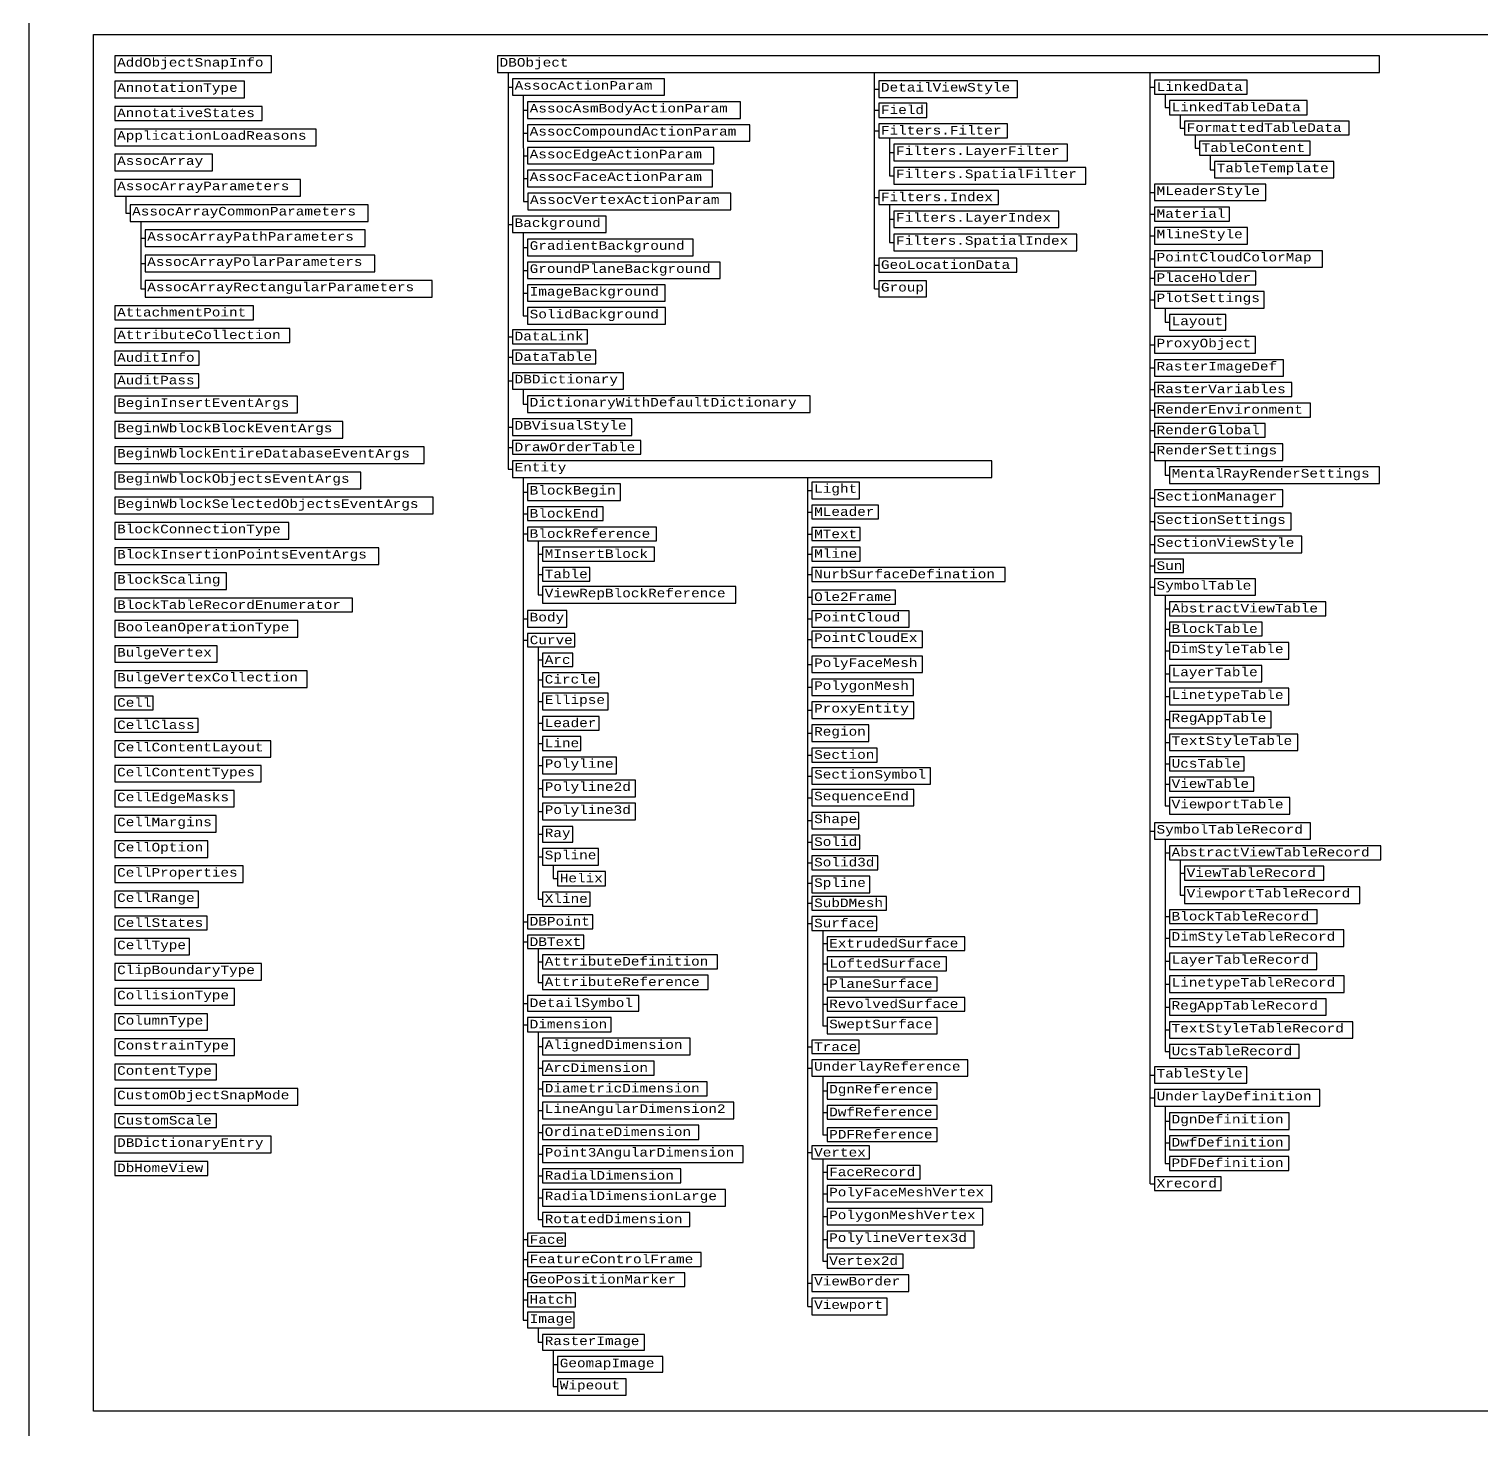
# Model space of a CAD drawing. Header units: inches. Extents: x 349 to 917, y -344 to 10.
# Drawn here: x 636.2 to 703.9, y -150.6 to -85.4 of the extents above; entities that cross this region are included whole.
import ezdxf

# ---------------------------------------------------------------- set-up
doc = ezdxf.new("R2010")
doc.units = ezdxf.units.IN
doc.header["$MEASUREMENT"] = 0
for name, color, linetype in [('Managed classes', 3, 'Continuous'), ('ObjectARX 2009 Managed classes', 7, 'Continuous'), ('ObjectARX 2010 Managed classes', 7, 'Continuous')]:
    doc.layers.add(name, color=color, linetype=linetype)
doc.styles.add('PureManaged', font='cour.ttf', dxfattribs={"height": 0.4})
doc.styles.get("Standard").update_dxf_attribs({"font": 'cour.ttf'})

msp = doc.modelspace()

# ---------------------------------------------------------------- linework, layer by layer
for p, q in [((658.534, -87.398), (658.534, -105.862)), ((675.587, -97.465), (675.587, -87.398)), ((688.417, -139.142), (688.417, -87.398)), ((658.534, -88.079), (658.734, -88.079)), ((659.234, -88.459), (659.249, -93.406)), ((675.587, -88.171), (675.787, -88.171)), ((688.417, -88.079), (688.617, -88.079)), ((689.117, -88.406), (689.117, -89.034)), ((659.234, -89.147), (659.434, -89.147)), ((675.587, -89.158), (675.787, -89.158)), ((689.117, -89.034), (689.317, -89.034)), ((689.817, -89.361), (689.817, -89.981)), ((659.234, -90.215), (659.434, -90.215)), ((675.587, -90.113), (675.787, -90.113)), ((676.287, -90.44), (676.287, -92.203)), ((689.817, -89.981), (690.017, -89.981)), ((690.517, -90.301), (690.517, -90.921)), ((659.234, -91.276), (659.434, -91.276)), ((676.287, -91.128), (676.487, -91.128)), ((690.517, -90.921), (690.717, -90.921)), ((691.217, -91.242), (691.217, -91.922)), ((691.217, -91.922), (691.417, -91.922)), ((659.234, -92.337), (659.434, -92.337)), ((676.287, -92.203), (676.487, -92.203)), ((640.728, -93.155), (640.728, -93.942)), ((675.587, -93.218), (675.787, -93.218)), ((688.417, -92.983), (688.617, -92.983)), ((640.728, -93.942), (640.928, -93.942)), ((659.249, -93.406), (659.449, -93.406)), ((676.287, -93.546), (676.287, -95.309)), ((688.417, -93.991), (688.617, -93.991)), ((641.428, -94.33), (641.428, -97.468)), ((658.534, -94.474), (658.734, -94.474)), ((676.287, -94.233), (676.487, -94.233)), ((641.428, -95.118), (641.628, -95.118)), ((659.234, -94.854), (659.234, -98.732)), ((676.287, -95.309), (676.487, -95.309)), ((688.417, -95.006), (688.617, -95.006)), ((659.234, -95.542), (659.434, -95.542)), ((641.428, -96.293), (641.628, -96.293)), ((659.234, -96.61), (659.434, -96.61)), ((675.587, -96.367), (675.787, -96.367)), ((688.417, -96.081), (688.617, -96.081)), ((688.417, -96.969), (688.617, -96.969)), ((641.428, -97.468), (641.628, -97.468)), ((659.234, -97.671), (659.434, -97.671)), ((675.587, -97.465), (675.787, -97.465)), ((688.417, -97.977), (688.617, -97.977)), ((659.234, -98.732), (659.434, -98.732)), ((689.117, -98.364), (689.117, -99.03)), ((689.117, -99.03), (689.317, -99.03)), ((658.534, -99.699), (658.734, -99.699)), ((688.417, -100.084), (688.617, -100.084)), ((658.534, -100.647), (658.734, -100.647)), ((688.417, -101.152), (688.617, -101.152)), ((658.534, -101.762), (658.734, -101.762)), ((659.234, -102.15), (659.234, -102.838)), ((688.417, -102.16), (688.617, -102.16)), ((659.234, -102.838), (659.434, -102.838)), ((688.417, -103.115), (688.617, -103.115)), ((658.534, -103.913), (658.734, -103.913)), ((688.417, -104.062), (688.617, -104.062)), ((658.534, -104.854), (658.734, -104.854)), ((688.417, -105.07), (688.617, -105.07)), ((689.117, -105.458), (689.117, -106.145)), ((658.534, -105.862), (658.734, -105.862)), ((689.117, -106.145), (689.317, -106.145)), ((659.234, -106.25), (659.234, -145.491)), ((672.476, -144.862), (672.476, -106.25)), ((672.476, -106.855), (672.676, -106.855)), ((659.234, -106.937), (659.434, -106.937)), ((688.417, -107.221), (688.617, -107.221)), ((659.234, -107.945), (659.434, -107.945)), ((672.476, -107.863), (672.676, -107.863)), ((659.234, -108.886), (659.434, -108.886)), ((672.476, -108.889), (672.676, -108.889)), ((688.417, -108.306), (688.617, -108.306)), ((659.934, -109.206), (659.934, -111.72)), ((688.417, -109.372), (688.617, -109.372)), ((659.934, -109.826), (660.134, -109.826)), ((672.476, -109.822), (672.676, -109.822)), ((659.934, -110.766), (660.134, -110.766)), ((672.476, -110.775), (672.676, -110.775)), ((688.417, -110.37), (688.617, -110.37)), ((688.417, -111.36), (688.617, -111.36)), ((659.934, -111.72), (660.134, -111.72)), ((672.476, -111.836), (672.676, -111.836)), ((689.117, -111.741), (689.117, -121.552)), ((659.234, -112.837), (659.434, -112.837)), ((672.476, -112.841), (672.676, -112.841)), ((689.117, -112.368), (689.317, -112.368)), ((689.117, -113.316), (689.317, -113.316)), ((659.234, -113.828), (659.434, -113.828)), ((659.934, -114.138), (659.934, -125.89)), ((672.476, -113.792), (672.676, -113.792)), ((659.934, -114.744), (660.134, -114.744)), ((672.476, -114.964), (672.676, -114.964)), ((689.117, -114.324), (689.317, -114.324)), ((689.117, -115.392), (689.317, -115.392)), ((659.934, -115.677), (660.134, -115.677)), ((672.476, -116.025), (672.676, -116.025)), ((659.934, -116.692), (660.134, -116.692)), ((689.117, -116.46), (689.317, -116.46)), ((672.476, -117.093), (672.676, -117.093)), ((689.117, -117.528), (689.317, -117.528)), ((659.934, -117.7), (660.134, -117.7)), ((672.476, -118.168), (672.676, -118.168)), ((659.934, -118.647), (660.134, -118.647)), ((689.117, -118.589), (689.317, -118.589)), ((659.934, -119.662), (660.134, -119.662)), ((672.476, -119.183), (672.676, -119.183)), ((689.117, -119.59), (689.317, -119.59)), ((672.476, -120.157), (672.676, -120.157)), ((659.934, -120.738), (660.134, -120.738)), ((689.117, -120.537), (689.317, -120.537)), ((672.476, -121.171), (672.676, -121.171)), ((689.117, -121.552), (689.317, -121.552)), ((659.934, -121.813), (660.134, -121.813)), ((672.476, -122.232), (672.676, -122.232)), ((659.934, -122.867), (660.134, -122.867)), ((688.417, -122.721), (688.617, -122.721)), ((672.476, -123.24), (672.676, -123.24)), ((689.117, -123.101), (689.117, -132.98)), ((689.117, -123.728), (689.317, -123.728)), ((659.934, -123.92), (660.134, -123.92)), ((660.634, -124.308), (660.634, -124.935)), ((672.476, -124.195), (672.676, -124.195)), ((689.817, -124.056), (689.817, -125.698)), ((660.634, -124.935), (660.834, -124.935)), ((689.817, -124.683), (690.017, -124.683)), ((672.476, -125.149), (672.676, -125.149)), ((689.817, -125.698), (690.017, -125.698)), ((659.934, -125.89), (660.134, -125.89)), ((672.476, -126.082), (672.676, -126.082)), ((659.234, -126.945), (659.434, -126.945)), ((672.476, -127.023), (672.676, -127.023)), ((689.117, -126.706), (689.317, -126.706)), ((673.176, -127.343), (673.176, -131.785)), ((689.117, -127.714), (689.317, -127.714)), ((659.234, -127.878), (659.434, -127.878)), ((659.934, -128.184), (659.934, -129.766)), ((673.176, -127.963), (673.376, -127.963)), ((659.934, -128.811), (660.134, -128.811)), ((673.176, -128.903), (673.376, -128.903)), ((689.117, -128.782), (689.317, -128.782)), ((659.934, -129.766), (660.134, -129.766)), ((673.176, -129.844), (673.376, -129.844)), ((689.117, -129.85), (689.317, -129.85)), ((659.234, -130.744), (659.434, -130.744)), ((673.176, -130.784), (673.376, -130.784)), ((689.117, -130.919), (689.317, -130.919)), ((659.234, -131.736), (659.434, -131.736)), ((673.176, -131.785), (673.376, -131.785)), ((659.934, -132.063), (659.934, -140.811)), ((689.117, -131.98), (689.317, -131.98)), ((659.934, -132.751), (660.134, -132.751)), ((672.476, -132.771), (672.676, -132.771)), ((689.117, -132.98), (689.317, -132.98)), ((659.934, -133.766), (660.134, -133.766)), ((672.476, -133.757), (672.676, -133.757)), ((673.176, -134.138), (673.176, -136.859)), ((688.417, -134.081), (688.617, -134.081)), ((659.934, -134.721), (660.134, -134.721)), ((673.176, -134.818), (673.376, -134.818)), ((688.417, -135.149), (688.617, -135.149)), ((659.934, -135.736), (660.134, -135.736)), ((673.176, -135.819), (673.376, -135.819)), ((689.117, -135.537), (689.117, -138.194)), ((689.117, -136.225), (689.317, -136.225)), ((659.934, -136.751), (660.134, -136.751)), ((673.176, -136.859), (673.376, -136.859)), ((689.117, -137.24), (689.317, -137.24)), ((659.934, -137.766), (660.134, -137.766)), ((672.476, -137.685), (672.676, -137.685)), ((673.176, -137.991), (673.176, -142.754)), ((673.176, -138.611), (673.376, -138.611)), ((689.117, -138.194), (689.317, -138.194)), ((659.934, -138.781), (660.134, -138.781)), ((688.417, -139.142), (688.617, -139.142)), ((659.934, -139.796), (660.134, -139.796)), ((673.176, -139.611), (673.376, -139.611)), ((673.176, -140.673), (673.376, -140.673)), ((659.934, -140.811), (660.134, -140.811)), ((659.234, -141.744), (659.434, -141.744)), ((673.176, -141.741), (673.376, -141.741)), ((659.234, -142.67), (659.434, -142.67)), ((673.176, -142.754), (673.376, -142.754)), ((659.234, -143.61), (659.434, -143.61)), ((672.476, -143.767), (672.676, -143.767)), ((659.234, -144.55), (659.434, -144.55)), ((672.476, -144.862), (672.676, -144.862)), ((659.234, -145.491), (659.434, -145.491)), ((659.934, -145.857), (659.934, -146.523)), ((659.934, -146.523), (660.134, -146.523)), ((660.634, -146.889), (660.634, -148.587)), ((660.634, -147.555), (660.834, -147.555)), ((660.634, -148.587), (660.834, -148.587))]:
    msp.add_line(p, q)
for points in [[(636.228, 1.1), (917.477, 1.1), (917.477, -185.231), (636.229, -185.231)], [(639.228, -85.623), (828.151, -85.623), (828.151, -149.738), (639.229, -149.738)], [(640.228, -86.623), (640.228, -87.398), (647.516, -87.398), (647.516, -86.623)], [(658.034, -86.623), (658.034, -87.398), (699.102, -87.398), (699.102, -86.623)], [(640.228, -87.798), (640.228, -88.574), (646.251, -88.574), (646.251, -87.798)], [(658.734, -87.698), (658.734, -88.459), (665.812, -88.459), (665.812, -87.698)], [(675.787, -87.783), (675.787, -88.558), (682.235, -88.558), (682.235, -87.783)], [(688.617, -87.752), (688.617, -88.406), (692.934, -88.406), (692.934, -87.752)], [(640.228, -88.974), (640.228, -89.628), (647.075, -89.628), (647.075, -88.974)], [(659.434, -88.759), (659.434, -89.535), (669.352, -89.535), (669.352, -88.759)], [(675.787, -88.831), (675.787, -89.486), (678.022, -89.486), (678.022, -88.831)], [(689.317, -88.706), (689.317, -89.361), (695.735, -89.361), (695.735, -88.706)], [(659.434, -89.835), (659.434, -90.596), (669.789, -90.596), (669.789, -89.835)], [(675.787, -89.786), (675.787, -90.44), (681.776, -90.44), (681.776, -89.786)], [(690.017, -89.661), (690.017, -90.301), (697.685, -90.301), (697.685, -89.661)], [(640.228, -90.028), (640.228, -90.804), (649.596, -90.804), (649.596, -90.028)], [(690.717, -90.601), (690.717, -91.242), (695.86, -91.242), (695.86, -90.601)], [(640.228, -91.204), (640.228, -91.979), (644.774, -91.979), (644.774, -91.204)], [(659.434, -90.896), (659.434, -91.657), (668.111, -91.657), (668.111, -90.896)], [(676.487, -90.74), (676.487, -91.516), (684.577, -91.516), (684.577, -90.74)], [(659.434, -91.95), (659.434, -92.725), (668.042, -92.725), (668.042, -91.95)], [(676.487, -91.816), (676.487, -92.591), (685.417, -92.591), (685.417, -91.816)], [(691.417, -91.542), (691.417, -92.303), (696.976, -92.303), (696.976, -91.542)], [(640.228, -92.379), (640.228, -93.155), (648.871, -93.155), (648.871, -92.379)], [(688.617, -92.603), (688.617, -93.364), (693.797, -93.364), (693.797, -92.603)], [(659.449, -93.018), (659.449, -93.793), (668.893, -93.793), (668.893, -93.018)], [(675.787, -92.891), (675.787, -93.546), (681.361, -93.546), (681.361, -92.891)], [(640.928, -93.555), (640.928, -94.33), (652.019, -94.33), (652.019, -93.555)], [(676.487, -93.846), (676.487, -94.621), (684.162, -94.621), (684.162, -93.846)], [(688.617, -93.664), (688.617, -94.318), (692.107, -94.318), (692.107, -93.664)], [(658.734, -94.093), (658.734, -94.854), (663.094, -94.854), (663.094, -94.093)], [(688.617, -94.618), (688.617, -95.394), (692.957, -95.394), (692.957, -94.618)], [(641.628, -94.73), (641.628, -95.505), (651.874, -95.505), (651.874, -94.73)], [(659.434, -95.154), (659.434, -95.93), (667.142, -95.93), (667.142, -95.154)], [(676.487, -94.921), (676.487, -95.696), (685.002, -95.696), (685.002, -94.921)], [(641.628, -95.905), (641.628, -96.681), (652.324, -96.681), (652.324, -95.905)], [(675.787, -96.04), (675.787, -96.694), (682.205, -96.694), (682.205, -96.04)], [(688.617, -95.694), (688.617, -96.469), (696.448, -96.469), (696.448, -95.694)], [(659.434, -96.23), (659.434, -96.991), (668.402, -96.991), (668.402, -96.23)], [(688.617, -96.648), (688.617, -97.289), (693.338, -97.289), (693.338, -96.648)], [(641.628, -97.081), (641.628, -97.856), (654.994, -97.856), (654.994, -97.081)], [(659.434, -97.291), (659.434, -98.052), (665.847, -98.052), (665.847, -97.291)], [(675.787, -97.094), (675.787, -97.836), (678.004, -97.836), (678.004, -97.094)], [(688.617, -97.589), (688.617, -98.364), (693.727, -98.364), (693.727, -97.589)], [(640.228, -98.257), (640.228, -98.911), (646.675, -98.911), (646.675, -98.257)], [(659.434, -98.345), (659.434, -99.12), (665.862, -99.12), (665.862, -98.345)], [(689.317, -98.664), (689.317, -99.396), (691.944, -99.396), (691.944, -98.664)], [(640.228, -99.311), (640.228, -99.966), (648.366, -99.966), (648.366, -99.311)], [(658.734, -99.372), (658.734, -100.027), (662.221, -100.027), (662.221, -99.372)], [(688.617, -99.696), (688.617, -100.472), (693.328, -100.472), (693.328, -99.696)], [(640.228, -100.366), (640.228, -101.021), (644.155, -101.021), (644.155, -100.366)], [(658.734, -100.327), (658.734, -100.967), (662.607, -100.967), (662.607, -100.327)], [(688.617, -100.772), (688.617, -101.533), (694.63, -101.533), (694.63, -100.772)], [(640.228, -101.421), (640.228, -102.076), (644.133, -102.076), (644.133, -101.421)], [(658.734, -101.375), (658.734, -102.15), (663.904, -102.15), (663.904, -101.375)], [(688.617, -101.833), (688.617, -102.487), (695.019, -102.487), (695.019, -101.833)], [(640.228, -102.476), (640.228, -103.251), (648.731, -103.251), (648.731, -102.476)], [(659.434, -102.45), (659.434, -103.226), (672.587, -103.226), (672.587, -102.45)], [(688.617, -102.787), (688.617, -103.442), (695.88, -103.442), (695.88, -102.787)], [(640.228, -103.651), (640.228, -104.426), (650.832, -104.426), (650.832, -103.651)], [(658.734, -103.526), (658.734, -104.301), (664.288, -104.301), (664.288, -103.526)], [(688.617, -103.742), (688.617, -104.382), (693.766, -104.382), (693.766, -103.742)], [(640.228, -104.826), (640.228, -105.602), (654.614, -105.602), (654.614, -104.826)], [(658.734, -104.534), (658.734, -105.174), (664.708, -105.174), (664.708, -104.534)], [(688.617, -104.682), (688.617, -105.458), (694.599, -105.458), (694.599, -104.682)], [(658.734, -105.474), (658.734, -106.25), (681.044, -106.25), (681.044, -105.474)], [(640.228, -106.002), (640.228, -106.777), (651.673, -106.777), (651.673, -106.002)], [(689.317, -105.758), (689.317, -106.533), (699.102, -106.533), (699.102, -105.758)], [(659.434, -106.55), (659.434, -107.325), (663.766, -107.325), (663.766, -106.55)], [(672.676, -106.468), (672.676, -107.243), (674.883, -107.243), (674.883, -106.468)], [(688.617, -106.833), (688.617, -107.608), (694.597, -107.608), (694.597, -106.833)], [(640.228, -107.177), (640.228, -107.953), (655.034, -107.953), (655.034, -107.177)], [(659.434, -107.625), (659.434, -108.265), (662.954, -108.265), (662.954, -107.625)], [(672.676, -107.543), (672.676, -108.183), (675.77, -108.183), (675.77, -107.543)], [(688.617, -107.918), (688.617, -108.694), (694.986, -108.694), (694.986, -107.918)], [(640.228, -108.353), (640.228, -109.128), (648.328, -109.128), (648.328, -108.353)], [(659.434, -108.565), (659.434, -109.206), (665.433, -109.206), (665.433, -108.565)], [(672.676, -108.583), (672.676, -109.195), (674.919, -109.195), (674.919, -108.583)], [(640.228, -109.528), (640.228, -110.303), (652.513, -110.303), (652.513, -109.528)], [(660.134, -109.506), (660.134, -110.146), (665.348, -110.146), (665.348, -109.506)], [(672.676, -109.495), (672.676, -110.149), (674.915, -110.149), (674.915, -109.495)], [(688.617, -108.984), (688.617, -109.759), (695.484, -109.759), (695.484, -108.984)], [(688.617, -110.059), (688.617, -110.68), (689.974, -110.68), (689.974, -110.059)], [(640.228, -110.703), (640.228, -111.479), (645.414, -111.479), (645.414, -110.703)], [(660.134, -110.446), (660.134, -111.086), (662.332, -111.086), (662.332, -110.446)], [(672.676, -110.449), (672.676, -111.1), (681.665, -111.1), (681.665, -110.449)], [(660.134, -111.335), (660.134, -112.105), (669.124, -112.105), (669.124, -111.335)], [(672.676, -111.51), (672.676, -112.161), (676.568, -112.161), (676.568, -111.51)], [(688.617, -110.98), (688.617, -111.741), (693.322, -111.741), (693.322, -110.98)], [(640.228, -111.879), (640.228, -112.519), (651.284, -112.519), (651.284, -111.879)], [(689.317, -112.041), (689.317, -112.695), (696.6, -112.695), (696.6, -112.041)], [(640.228, -112.919), (640.228, -113.694), (648.748, -113.694), (648.748, -112.919)], [(659.434, -112.457), (659.434, -113.218), (661.267, -113.218), (661.267, -112.457)], [(672.676, -112.461), (672.676, -113.222), (677.2, -113.222), (677.2, -112.461)], [(659.434, -113.518), (659.434, -114.138), (661.637, -114.138), (661.637, -113.518)], [(672.676, -113.412), (672.676, -114.173), (677.824, -114.173), (677.824, -113.412)], [(689.317, -112.995), (689.317, -113.636), (693.635, -113.636), (693.635, -112.995)], [(640.228, -114.094), (640.228, -114.855), (644.987, -114.855), (644.987, -114.094)], [(689.317, -113.936), (689.317, -114.711), (694.871, -114.711), (694.871, -113.936)], [(660.134, -114.438), (660.134, -115.05), (661.544, -115.05), (661.544, -114.438)], [(672.676, -114.583), (672.676, -115.344), (677.824, -115.344), (677.824, -114.583)], [(640.228, -115.255), (640.228, -116.031), (649.182, -116.031), (649.182, -115.255)], [(660.134, -115.35), (660.134, -116.004), (662.758, -116.004), (662.758, -115.35)], [(672.676, -115.644), (672.676, -116.405), (677.404, -116.405), (677.404, -115.644)], [(689.317, -115.011), (689.317, -115.772), (693.621, -115.772), (693.621, -115.011)], [(660.134, -116.304), (660.134, -117.08), (663.191, -117.08), (663.191, -116.304)], [(689.317, -116.072), (689.317, -116.848), (694.881, -116.848), (694.881, -116.072)], [(640.228, -116.431), (640.228, -117.071), (642.003, -117.071), (642.003, -116.431)], [(672.676, -116.705), (672.676, -117.48), (677.419, -117.48), (677.419, -116.705)], [(640.228, -117.471), (640.228, -118.111), (644.096, -118.111), (644.096, -117.471)], [(660.134, -117.38), (660.134, -118.02), (662.772, -118.02), (662.772, -117.38)], [(689.317, -117.148), (689.317, -117.909), (694.055, -117.909), (694.055, -117.148)], [(660.134, -118.32), (660.134, -118.975), (661.917, -118.975), (661.917, -118.32)], [(672.676, -117.78), (672.676, -118.556), (675.327, -118.556), (675.327, -117.78)], [(689.317, -118.209), (689.317, -118.97), (695.297, -118.97), (695.297, -118.209)], [(640.228, -118.511), (640.228, -119.273), (647.478, -119.273), (647.478, -118.511)], [(672.676, -118.856), (672.676, -119.511), (675.714, -119.511), (675.714, -118.856)], [(640.228, -119.673), (640.228, -120.434), (647.037, -120.434), (647.037, -119.673)], [(660.134, -119.275), (660.134, -120.05), (663.58, -120.05), (663.58, -119.275)], [(689.317, -119.27), (689.317, -119.91), (692.796, -119.91), (692.796, -119.27)], [(660.134, -120.35), (660.134, -121.125), (664.463, -121.125), (664.463, -120.35)], [(672.676, -119.776), (672.676, -120.537), (678.187, -120.537), (678.187, -119.776)], [(689.317, -120.21), (689.317, -120.865), (693.239, -120.865), (693.239, -120.21)], [(640.228, -120.834), (640.228, -121.595), (645.777, -121.595), (645.777, -120.834)], [(672.676, -120.79), (672.676, -121.551), (677.423, -121.551), (677.423, -120.79)], [(660.134, -121.425), (660.134, -122.201), (664.463, -122.201), (664.463, -121.425)], [(689.317, -121.165), (689.317, -121.94), (694.92, -121.94), (694.92, -121.165)], [(640.228, -121.995), (640.228, -122.77), (644.936, -122.77), (644.936, -121.995)], [(672.676, -121.851), (672.676, -122.613), (674.86, -122.613), (674.86, -121.851)], [(688.617, -122.34), (688.617, -123.101), (695.885, -123.101), (695.885, -122.34)], [(660.134, -122.501), (660.134, -123.233), (661.546, -123.233), (661.546, -122.501)], [(672.676, -122.913), (672.676, -123.567), (674.902, -123.567), (674.902, -122.913)], [(640.228, -123.17), (640.228, -123.945), (644.546, -123.945), (644.546, -123.17)], [(660.134, -123.533), (660.134, -124.308), (662.738, -124.308), (662.738, -123.533)], [(689.317, -123.401), (689.317, -124.056), (699.164, -124.056), (699.164, -123.401)], [(640.228, -124.345), (640.228, -125.121), (646.197, -125.121), (646.197, -124.345)], [(672.676, -123.867), (672.676, -124.522), (675.743, -124.522), (675.743, -123.867)], [(690.017, -124.356), (690.017, -125.011), (696.503, -125.011), (696.503, -124.356)], [(660.834, -124.608), (660.834, -125.263), (663.064, -125.263), (663.064, -124.608)], [(672.676, -124.822), (672.676, -125.59), (675.364, -125.59), (675.364, -124.822)], [(640.228, -125.521), (640.228, -126.282), (644.113, -126.282), (644.113, -125.521)], [(660.134, -125.563), (660.134, -126.218), (662.353, -126.218), (662.353, -125.563)], [(672.676, -125.762), (672.676, -126.403), (676.141, -126.403), (676.141, -125.762)], [(690.017, -125.311), (690.017, -126.086), (698.183, -126.086), (698.183, -125.311)], [(689.317, -126.386), (689.317, -127.026), (696.198, -127.026), (696.198, -126.386)], [(640.228, -126.682), (640.228, -127.322), (644.516, -127.322), (644.516, -126.682)], [(659.434, -126.618), (659.434, -127.272), (662.471, -127.272), (662.471, -126.618)], [(672.676, -126.703), (672.676, -127.343), (675.7, -127.343), (675.7, -126.703)], [(640.228, -127.722), (640.228, -128.483), (643.692, -128.483), (643.692, -127.722)], [(659.434, -127.572), (659.434, -128.184), (662.051, -128.184), (662.051, -127.572)], [(673.376, -127.643), (673.376, -128.283), (679.795, -128.283), (679.795, -127.643)], [(689.317, -127.326), (689.317, -128.102), (697.435, -128.102), (697.435, -127.326)], [(660.134, -128.484), (660.134, -129.138), (668.271, -129.138), (668.271, -128.484)], [(689.317, -128.402), (689.317, -129.163), (696.184, -129.163), (696.184, -128.402)], [(640.228, -128.883), (640.228, -129.658), (647.054, -129.658), (647.054, -128.883)], [(673.376, -128.583), (673.376, -129.224), (678.941, -129.224), (678.941, -128.583)], [(660.134, -129.438), (660.134, -130.093), (667.837, -130.093), (667.837, -129.438)], [(673.376, -129.524), (673.376, -130.164), (678.503, -130.164), (678.503, -129.524)], [(689.317, -129.463), (689.317, -130.238), (697.445, -130.238), (697.445, -129.463)], [(640.228, -130.058), (640.228, -130.834), (645.793, -130.834), (645.793, -130.058)], [(659.434, -130.383), (659.434, -131.106), (664.61, -131.106), (664.61, -130.383)], [(673.376, -130.464), (673.376, -131.104), (679.795, -131.104), (679.795, -130.464)], [(689.317, -130.538), (689.317, -131.299), (696.618, -131.299), (696.618, -130.538)], [(640.228, -131.234), (640.228, -131.995), (644.533, -131.995), (644.533, -131.234)], [(659.434, -131.409), (659.434, -132.063), (663.321, -132.063), (663.321, -131.409)], [(673.376, -131.404), (673.376, -132.165), (678.501, -132.165), (678.501, -131.404)], [(689.317, -131.599), (689.317, -132.36), (697.86, -132.36), (697.86, -131.599)], [(640.228, -132.395), (640.228, -133.17), (645.793, -133.17), (645.793, -132.395)], [(660.134, -132.363), (660.134, -133.139), (667.011, -133.139), (667.011, -132.363)], [(672.676, -132.465), (672.676, -133.077), (674.874, -133.077), (674.874, -132.465)], [(689.317, -132.66), (689.317, -133.3), (695.359, -133.3), (695.359, -132.66)], [(640.228, -133.57), (640.228, -134.311), (644.953, -134.311), (644.953, -133.57)], [(660.134, -133.439), (660.134, -134.093), (665.33, -134.093), (665.33, -133.439)], [(672.676, -133.377), (672.676, -134.138), (679.937, -134.138), (679.937, -133.377)], [(688.617, -133.7), (688.617, -134.461), (692.916, -134.461), (692.916, -133.7)], [(660.134, -134.393), (660.134, -135.048), (667.803, -135.048), (667.803, -134.393)], [(673.376, -134.438), (673.376, -135.199), (678.51, -135.199), (678.51, -134.438)], [(640.228, -134.711), (640.228, -135.487), (648.734, -135.487), (648.734, -134.711)], [(688.617, -134.761), (688.617, -135.537), (696.311, -135.537), (696.311, -134.761)], [(640.228, -135.887), (640.228, -136.527), (644.953, -136.527), (644.953, -135.887)], [(660.134, -135.348), (660.134, -136.123), (669.03, -136.123), (669.03, -135.348)], [(673.376, -135.499), (673.376, -136.139), (678.51, -136.139), (678.51, -135.499)], [(689.317, -135.837), (689.317, -136.612), (694.885, -136.612), (694.885, -135.837)], [(660.134, -136.423), (660.134, -137.078), (667.401, -137.078), (667.401, -136.423)], [(673.376, -136.539), (673.376, -137.179), (678.503, -137.179), (678.503, -136.539)], [(640.228, -136.927), (640.228, -137.703), (647.499, -137.703), (647.499, -136.927)], [(689.317, -136.912), (689.317, -137.567), (694.885, -137.567), (694.885, -136.912)], [(660.134, -137.378), (660.134, -138.154), (669.476, -138.154), (669.476, -137.378)], [(672.676, -137.379), (672.676, -137.991), (675.358, -137.991), (675.358, -137.379)], [(689.317, -137.867), (689.317, -138.522), (694.878, -138.522), (694.878, -137.867)], [(640.228, -138.103), (640.228, -138.757), (644.557, -138.757), (644.557, -138.103)], [(660.134, -138.454), (660.134, -139.108), (666.566, -139.108), (666.566, -138.454)], [(673.376, -138.291), (673.376, -138.931), (677.712, -138.931), (677.712, -138.291)], [(673.376, -139.231), (673.376, -139.992), (681.044, -139.992), (681.044, -139.231)], [(688.617, -138.822), (688.617, -139.462), (691.719, -139.462), (691.719, -138.822)], [(660.134, -139.408), (660.134, -140.184), (668.653, -140.184), (668.653, -139.408)], [(660.134, -140.484), (660.134, -141.138), (666.986, -141.138), (666.986, -140.484)], [(673.376, -140.292), (673.376, -141.053), (680.624, -141.053), (680.624, -140.292)], [(673.376, -141.353), (673.376, -142.128), (680.226, -142.128), (680.226, -141.353)], [(659.434, -141.438), (659.434, -142.05), (661.206, -142.05), (661.206, -141.438)], [(659.434, -142.35), (659.434, -142.99), (667.509, -142.99), (667.509, -142.35)], [(673.376, -142.428), (673.376, -143.079), (676.92, -143.079), (676.92, -142.428)], [(659.434, -143.29), (659.434, -143.93), (666.755, -143.93), (666.755, -143.29)], [(672.676, -143.379), (672.676, -144.154), (677.187, -144.154), (677.187, -143.379)], [(659.434, -144.23), (659.434, -144.871), (661.665, -144.871), (661.665, -144.23)], [(672.676, -144.474), (672.676, -145.249), (676.182, -145.249), (676.182, -144.474)], [(659.434, -145.125), (659.434, -145.857), (661.603, -145.857), (661.603, -145.125)], [(660.134, -146.157), (660.134, -146.889), (664.872, -146.889), (664.872, -146.157)], [(660.834, -147.189), (660.834, -147.921), (665.737, -147.921), (665.737, -147.189)], [(660.834, -148.221), (660.834, -148.991), (664.027, -148.991), (664.027, -148.221)]]:
    msp.add_lwpolyline(points, close=True)

# ---------------------------------------------------------------- texts
at = {"layer": 'Managed classes', "char_height": 0.4, "attachment_point": 1, "style": 'PureManaged'}
for s, insert in [('{\\Fcourier new;AddObjectSnapInfo}', (640.328, -86.723)), ('{\\Fcourier new;DBObject}', (658.134, -86.723)), ('{\\Fcourier new;AnnotationType}', (640.328, -87.898)), ('{\\Fcourier new|c0;AssocActionParam}', (658.834, -87.798)), ('{\\Fcourier new|c0;DetailViewStyle}', (675.887, -87.883)), ('{\\Fcourier new;LinkedData}', (688.717, -87.852)), ('{\\Fcourier new;AnnotativeStates}', (640.328, -89.074)), ('{\\Fcourier new|c0;AssocAsmBodyActionParam}', (659.534, -88.859)), ('{\\Fcourier new;Field}', (675.887, -88.931)), ('{\\Fcourier new;LinkedTableData}', (689.417, -88.806)), ('{\\Fcourier new|c0;AssocCompoundActionParam}', (659.534, -89.935)), ('{\\Fcourier new;Filters.Filter}', (675.887, -89.886)), ('{\\Fcourier new;FormattedTableData}', (690.117, -89.761)), ('{\\Fcourier new;ApplicationLoadReasons}', (640.328, -90.128)), ('{\\Fcourier new|c0;AssocArray}', (640.328, -91.304)), ('{\\Fcourier new|c0;AssocEdgeActionParam}', (659.534, -90.996)), ('{\\Fcourier new;Filters.LayerFilter}', (676.587, -90.84)), ('{\\Fcourier new;TableContent}', (690.817, -90.701)), ('{\\Fcourier new;Filters.SpatialFilter}', (676.587, -91.916)), ('{\\Fcourier new;TableTemplate}', (691.517, -91.642)), ('{\\Fcourier new|c0;AssocArrayParameters}', (640.328, -92.479)), ('{\\Fcourier new|c0;AssocFaceActionParam}', (659.534, -92.05)), ('{\\Fcourier new|c0;AssocVertexActionParam}', (659.549, -93.118)), ('{\\Fcourier new;Filters.Index}', (675.887, -92.991)), ('{\\Fcourier new;MLeaderStyle}', (688.717, -92.703)), ('{\\Fcourier new|c0;AssocArrayCommonParameters}', (641.028, -93.655)), ('{\\Fcourier new;Filters.LayerIndex}', (676.587, -93.946)), ('{\\Fcourier new;Material}', (688.717, -93.764)), ('{\\Fcourier new;Background}', (658.834, -94.193)), ('{\\Fcourier new;MlineStyle}', (688.717, -94.718)), ('{\\Fcourier new|c0;AssocArrayPathParameters}', (641.728, -94.83)), ('{\\Fcourier new;GradientBackground}', (659.534, -95.254)), ('{\\Fcourier new;Filters.SpatialIndex}', (676.587, -95.021)), ('{\\Fcourier new|c0;AssocArrayPolarParameters}', (641.728, -96.005)), ('{\\Fcourier new|c0;PointCloudColorMap}', (688.717, -95.794)), ('{\\Fcourier new;GroundPlaneBackground}', (659.534, -96.33)), ('{\\Fcourier new;PlaceHolder}', (688.717, -96.748)), ('{\\Fcourier new|c0;AssocArrayRectangularParameters}', (641.728, -97.181)), ('{\\Fcourier new;ImageBackground}', (659.534, -97.391)), ('{\\Fcourier new;Group}', (675.887, -97.194)), ('{\\Fcourier new;PlotSettings}', (688.717, -97.689)), ('{\\Fcourier new;AttachmentPoint}', (640.328, -98.357)), ('{\\Fcourier new;SolidBackground}', (659.534, -98.445)), ('{\\Fcourier new;AttributeCollection}', (640.328, -99.411)), ('{\\Fcourier new;Layout}', (689.417, -98.764)), ('{\\Fcourier new;DataLink}', (658.834, -99.472)), ('{\\Fcourier new;ProxyObject}', (688.717, -99.796)), ('{\\Fcourier new;AuditInfo}', (640.328, -100.466)), ('{\\Fcourier new;DataTable}', (658.834, -100.427)), ('{\\Fcourier new;DBDictionary}', (658.834, -101.475)), ('{\\Fcourier new;RasterImageDef}', (688.717, -100.872)), ('{\\Fcourier new;AuditPass}', (640.328, -101.521)), ('{\\Fcourier new;RasterVariables}', (688.717, -101.933)), ('{\\Fcourier new;BeginInsertEventArgs}', (640.328, -102.576)), ('{\\Fcourier new;DictionaryWithDefaultDictionary}', (659.534, -102.55)), ('{\\Fcourier new;RenderEnvironment}', (688.717, -102.887)), ('{\\Fcourier new;BeginWblockBlockEventArgs}', (640.328, -103.751)), ('{\\Fcourier new;DBVisualStyle}', (658.834, -103.626)), ('{\\Fcourier new;RenderGlobal}', (688.717, -103.842)), ('{\\Fcourier new;DrawOrderTable}', (658.834, -104.634)), ('{\\Fcourier new;RenderSettings}', (688.717, -104.782)), ('{\\Fcourier new;BeginWblockEntireDatabaseEventArgs}', (640.328, -104.926)), ('{\\Fcourier new;BeginWblockObjectsEventArgs}', (640.328, -106.102)), ('{\\Fcourier new;Entity}', (658.834, -105.574)), ('{\\Fcourier new;MentalRayRenderSettings}', (689.417, -105.858)), ('{\\Fcourier new;BlockBegin}', (659.534, -106.65)), ('{\\Fcourier new;Light}', (672.776, -106.568)), ('{\\Fcourier new;BeginWblockSelectedObjectsEventArgs}', (640.328, -107.277)), ('{\\Fcourier new;SectionManager}', (688.717, -106.933)), ('{\\Fcourier new;BlockEnd}', (659.534, -107.725)), ('{\\Fcourier new;MLeader}', (672.776, -107.643)), ('{\\Fcourier new;SectionSettings}', (688.717, -108.018)), ('{\\Fcourier new;BlockConnectionType}', (640.328, -108.453)), ('{\\Fcourier new;BlockReference}', (659.534, -108.665)), ('{\\Fcourier new;MText}', (672.776, -108.683)), ('{\\Fcourier new;MInsertBlock}', (660.234, -109.606)), ('{\\Fcourier new;Mline}', (672.776, -109.595)), ('{\\Fcourier new|c0;SectionViewStyle}', (688.717, -109.084)), ('{\\Fcourier new;BlockInsertionPointsEventArgs}', (640.328, -109.628)), ('{\\Fcourier new;Sun}', (688.717, -110.159)), ('{\\Fcourier new;BlockScaling}', (640.328, -110.803)), ('{\\Fcourier new;Table}', (660.234, -110.546)), ('{\\Fcourier new|c0;NurbSurfaceDefination}', (672.776, -110.549)), ('{\\Fcourier new|c0;ViewRepBlockReference}', (660.234, -111.435)), ('{\\Fcourier new;Ole2Frame}', (672.776, -111.61)), ('{\\Fcourier new;SymbolTable}', (688.717, -111.08)), ('{\\Fcourier new;BlockTableRecordEnumerator}', (640.328, -111.979)), ('{\\Fcourier new;AbstractViewTable}', (689.417, -112.141)), ('{\\Fcourier new;Body}', (659.534, -112.557)), ('{\\Fcourier new|c0;PointCloud}', (672.776, -112.561)), ('{\\Fcourier new;BooleanOperationType}', (640.328, -113.019)), ('{\\Fcourier new;Curve}', (659.534, -113.618)), ('{\\Fcourier new|c0;PointCloudEx}', (672.776, -113.512)), ('{\\Fcourier new;BlockTable}', (689.417, -113.095)), ('{\\Fcourier new;BulgeVertex}', (640.328, -114.194)), ('{\\Fcourier new;DimStyleTable}', (689.417, -114.036)), ('{\\Fcourier new;Arc}', (660.234, -114.538)), ('{\\Fcourier new;PolyFaceMesh}', (672.776, -114.683)), ('{\\Fcourier new;BulgeVertexCollection}', (640.328, -115.355)), ('{\\Fcourier new;Circle}', (660.234, -115.45)), ('{\\Fcourier new;LayerTable}', (689.417, -115.111)), ('{\\Fcourier new;PolygonMesh}', (672.776, -115.744)), ('{\\Fcourier new;LinetypeTable}', (689.417, -116.172)), ('{\\Fcourier new;Cell}', (640.328, -116.531)), ('{\\Fcourier new;Ellipse}', (660.234, -116.404)), ('{\\Fcourier new;ProxyEntity}', (672.776, -116.805)), ('{\\Fcourier new;CellClass}', (640.328, -117.571)), ('{\\Fcourier new;Leader}', (660.234, -117.48)), ('{\\Fcourier new;RegAppTable}', (689.417, -117.248)), ('{\\Fcourier new;Region}', (672.776, -117.88)), ('{\\Fcourier new;TextStyleTable}', (689.417, -118.309)), ('{\\Fcourier new;CellContentLayout}', (640.328, -118.611)), ('{\\Fcourier new;Line}', (660.234, -118.42)), ('{\\Fcourier new;Section}', (672.776, -118.956)), ('{\\Fcourier new;Polyline}', (660.234, -119.375)), ('{\\Fcourier new;UcsTable}', (689.417, -119.37)), ('{\\Fcourier new;CellContentTypes}', (640.328, -119.773)), ('{\\Fcourier new|c0;SectionSymbol}', (672.776, -119.876)), ('{\\Fcourier new;ViewTable}', (689.417, -120.31)), ('{\\Fcourier new;CellEdgeMasks}', (640.328, -120.934)), ('{\\Fcourier new;Polyline2d}', (660.234, -120.45)), ('{\\Fcourier new;SequenceEnd}', (672.776, -120.89)), ('{\\Fcourier new;Polyline3d}', (660.234, -121.525)), ('{\\Fcourier new;ViewportTable}', (689.417, -121.265)), ('{\\Fcourier new;CellMargins}', (640.328, -122.095)), ('{\\Fcourier new;Shape}', (672.776, -121.951)), ('{\\Fcourier new;SymbolTableRecord}', (688.717, -122.44)), ('{\\Fcourier new;Ray}', (660.234, -122.601)), ('{\\Fcourier new;Solid}', (672.776, -123.013)), ('{\\Fcourier new;CellOption}', (640.328, -123.27)), ('{\\Fcourier new;Spline}', (660.234, -123.633)), ('{\\Fcourier new;AbstractViewTableRecord}', (689.417, -123.501)), ('{\\Fcourier new;CellProperties}', (640.328, -124.445)), ('{\\Fcourier new;Solid3d}', (672.776, -123.967)), ('{\\Fcourier new;ViewTableRecord}', (690.117, -124.456)), ('{\\Fcourier new;Helix}', (660.934, -124.708)), ('{\\Fcourier new|c0;Spline}', (672.776, -124.922)), ('{\\Fcourier new;CellRange}', (640.328, -125.621)), ('{\\Fcourier new;Xline}', (660.234, -125.663)), ('{\\Fcourier new;ViewportTableRecord}', (690.117, -125.411)), ('{\\Fcourier new;BlockTableRecord}', (689.417, -126.486)), ('{\\Fcourier new;CellStates}', (640.328, -126.782)), ('{\\Fcourier new;DBPoint}', (659.534, -126.718)), ('{\\Fcourier new;Surface}', (672.776, -126.803)), ('{\\Fcourier new;CellType}', (640.328, -127.822)), ('{\\Fcourier new;DBText}', (659.534, -127.672)), ('{\\Fcourier new;ExtrudedSurface}', (673.476, -127.743)), ('{\\Fcourier new;DimStyleTableRecord}', (689.417, -127.426)), ('{\\Fcourier new;LayerTableRecord}', (689.417, -128.502)), ('{\\Fcourier new;ClipBoundaryType}', (640.328, -128.983)), ('{\\Fcourier new;AttributeDefinition}', (660.234, -128.584)), ('{\\Fcourier new;LoftedSurface}', (673.476, -128.683)), ('{\\Fcourier new;AttributeReference}', (660.234, -129.538)), ('{\\Fcourier new;PlaneSurface}', (673.476, -129.624)), ('{\\Fcourier new;LinetypeTableRecord}', (689.417, -129.563)), ('{\\Fcourier new;CollisionType}', (640.328, -130.158)), ('{\\Fcourier new|c0;DetailSymbol}', (659.534, -130.517)), ('{\\Fcourier new;RevolvedSurface}', (673.476, -130.564)), ('{\\Fcourier new;RegAppTableRecord}', (689.417, -130.638)), ('{\\Fcourier new;ColumnType}', (640.328, -131.334)), ('{\\Fcourier new;Dimension}', (659.534, -131.509)), ('{\\Fcourier new;SweptSurface}', (673.476, -131.504)), ('{\\Fcourier new;TextStyleTableRecord}', (689.417, -131.699)), ('{\\Fcourier new;ConstrainType}', (640.328, -132.495)), ('{\\Fcourier new;AlignedDimension}', (660.234, -132.463)), ('{\\Fcourier new;Trace}', (672.776, -132.565)), ('{\\Fcourier new;UcsTableRecord}', (689.417, -132.76)), ('{\\Fcourier new;ContentType}', (640.328, -133.67)), ('{\\Fcourier new;ArcDimension}', (660.234, -133.539)), ('{\\Fcourier new;UnderlayReference}', (672.776, -133.477)), ('{\\Fcourier new;TableStyle}', (688.717, -133.8)), ('{\\Fcourier new;DiametricDimension}', (660.234, -134.493)), ('{\\Fcourier new;DgnReference}', (673.476, -134.538)), ('{\\Fcourier new;CustomObjectSnapMode}', (640.328, -134.811)), ('{\\Fcourier new;UnderlayDefinition}', (688.717, -134.861)), ('{\\Fcourier new;LineAngularDimension2}', (660.234, -135.448)), ('{\\Fcourier new;DwfReference}', (673.476, -135.599)), ('{\\Fcourier new;DgnDefinition}', (689.417, -135.937)), ('{\\Fcourier new;CustomScale}', (640.328, -135.987)), ('{\\Fcourier new;OrdinateDimension}', (660.234, -136.523)), ('{\\Fcourier new;DBDictionaryEntry}', (640.328, -137.027)), ('{\\Fcourier new;DwfDefinition}', (689.417, -137.012)), ('{\\Fcourier new;Point3AngularDimension}', (660.234, -137.478)), ('{\\Fcourier new;Vertex}', (672.776, -137.479)), ('{\\Fcourier new;RadialDimension}', (660.234, -138.554)), ('{\\Fcourier new;FaceRecord}', (673.476, -138.391)), ('{\\Fcourier new;PolyFaceMeshVertex}', (673.476, -139.331)), ('{\\Fcourier new;Xrecord}', (688.717, -138.922)), ('{\\Fcourier new;RadialDimensionLarge}', (660.234, -139.508)), ('{\\Fcourier new;RotatedDimension}', (660.234, -140.584)), ('{\\Fcourier new;PolygonMeshVertex}', (673.476, -140.392)), ('{\\Fcourier new;Face}', (659.534, -141.538)), ('{\\Fcourier new;PolylineVertex3d}', (673.476, -141.453)), ('{\\Fcourier new;FeatureControlFrame}', (659.534, -142.45)), ('{\\Fcourier new;Vertex2d}', (673.476, -142.528)), ('{\\Fcourier new|c0;GeoPositionMarker}', (659.534, -143.39)), ('{\\Fcourier new|c0;ViewBorder}', (672.776, -143.479)), ('{\\Fcourier new;Hatch}', (659.534, -144.33)), ('{\\Fcourier new;Viewport}', (672.776, -144.574)), ('{\\Fcourier new;Image}', (659.534, -145.225)), ('{\\Fcourier new;RasterImage}', (660.234, -146.257)), ('{\\Fcourier new|c0;GeomapImage}', (660.934, -147.289)), ('{\\Fcourier new|c0;Wipeout}', (660.934, -148.321))]:
    msp.add_mtext(s, dxfattribs=dict(at, insert=insert))
at = {"layer": 'ObjectARX 2009 Managed classes', "color": 3, "insert": (675.887, -96.14), "char_height": 0.4, "attachment_point": 1}
msp.add_mtext('{\\Fcourier new;GeoLocationData}', dxfattribs=at)
at = {"layer": 'ObjectARX 2010 Managed classes', "color": 3, "char_height": 0.4, "attachment_point": 1}
for s, insert in [('{\\Fcourier new;SubDMesh}', (672.776, -125.862)), ('{\\Fcourier new;PDFReference}', (673.476, -136.639)), ('{\\Fcourier new;PDFDefinition}', (689.417, -137.967)), ('{\\Fcourier new;DbHomeView}', (640.328, -138.203))]:
    msp.add_mtext(s, dxfattribs=dict(at, insert=insert))

doc.saveas('drawing.dxf')
